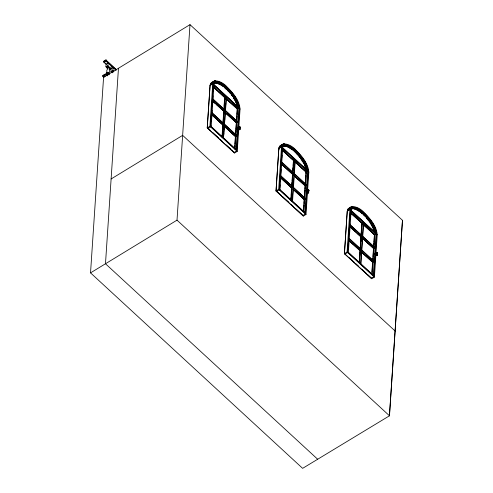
<?xml version="1.0" encoding="UTF-8"?>
<svg xmlns="http://www.w3.org/2000/svg" width="493" height="493" viewBox="0 0 493 493"><rect width="100%" height="100%" fill="white"/><g stroke="black" fill="none" stroke-linecap="round" stroke-linejoin="round"><path stroke-width="0.74" d="M239.37 108.423C238.674 99.654 232.271 92.45 226.182 86.626C223.391 83.927 214.874 77.876 213.414 84.568M211.873 82.559L210.585 83.674L210.061 85.566L207.239 127.89L234.569 153.003L237.244 151.382L240.054 109.052C239.395 100.202 233.041 92.9 227.026 86.879C223.119 82.183 212.6 76.791 210.055 85.566L207.239 127.89L234.532 153.027M308.15 171.49C307.453 162.721 301.05 155.517 294.956 149.687C292.17 146.988 283.648 140.936 282.187 147.635M308.821 172.106C308.174 163.263 301.808 155.967 295.806 149.94C291.899 145.244 281.38 139.852 278.835 148.627L276.012 190.957L303.343 216.07L306.017 214.449L308.834 172.112L281.509 147.006L281.867 145.429L283.081 144.11M376.547 234.163C376.017 226.121 370.311 219.453 364.986 213.857C361.837 210.979 353.623 203.369 350.646 209.753M377.225 234.779C376.578 225.936 370.206 218.639 364.204 212.612C360.297 207.917 349.777 202.524 347.232 211.3L344.41 253.63L371.74 278.742L374.415 277.121L377.231 234.785L349.907 209.679L350.264 208.101L351.478 206.783M116.373 69.655L106.192 60.275L106.161 59.69A10.026 4.85 -47.3 0 0 103.863 61.083L103.616 61.6L106.013 63.831M103.635 77.21L102.526 75.836L104.072 74.554L105.564 73.999L107.264 75.565M106.198 64.324L103.937 62.241L103.986 61.545M104.343 75.984L104.3 76.908L103.518 77.376L189.996 24.65L402.467 220.297L389.482 415.796L302.628 468.35L90.533 272.875L103.635 76.452M103.647 75.478L103.604 76.421M103.937 62.241L105.915 61.04L106.001 60.325L116.182 69.772M107.788 68.73A8.597 3.876 58.9 0 1 106.956 67.942L105.933 66.758L106.1 64.232L108.084 63.036L107.912 65.563L108.935 66.746A8.597 3.876 58.9 0 0 110.05 67.769L111.104 68.502A2.391 1.159 -47.3 0 1 109.267 69.686M107.24 75.897L105.564 73.999M107.295 74.924L107.375 73.66L108.429 74.388A8.597 3.876 58.9 0 1 108.706 74.622M112.244 72.835A8.597 3.876 58.9 0 1 111.966 72.557L110.943 71.38L111.11 68.847L113.094 67.652L112.928 70.179L113.951 71.362M111.104 68.502L111.27 65.976M118.468 68.262L105.484 263.761L317.689 459.254M389.482 415.796L177.012 220.149L189.996 24.65M237.244 151.382L209.913 126.27L212.723 83.939L213.321 81.949L214.301 81.043M213.272 84.439L210.456 126.775L207.787 128.396L207.812 128.007L210.024 130.041M210.967 125.561L210.862 127.083L211.201 126.535L236.073 149.385M211.269 120.982L211.472 117.932M211.978 110.303L211.774 113.353L212.113 112.798L224.407 124.1M212.23 106.488L212.434 103.438M212.736 98.871L212.939 95.821M213.247 91.242L213.451 88.192M211.164 127.015L213.956 85.067M222.01 137.103L222.842 124.612L219.015 121.093M222.922 123.367L223.754 110.876L222.115 109.372M223.834 109.649L224.666 97.158L222.479 95.149M222.195 136.536L222.583 130.725M222.725 128.544L222.965 124.914L211.898 114.74M223.206 121.352L223.588 115.535M223.736 113.359L223.877 111.178L212.81 101.01M224.21 106.174L224.549 101.09M224.691 98.908L224.79 97.46L213.722 87.286M223.304 123.133L224.136 110.642L223.754 110.876M224.216 109.415L225.048 96.924L224.666 97.158M223.009 128.667L223.107 127.194M224.488 106.371L224.586 104.904M224.974 99.019L225.073 97.546M223.588 136.351L223.791 133.301M224.044 129.486L224.297 125.672L235.777 136.222L236.967 135.846L224.672 124.544L224.549 124.92M224.549 121.851L224.753 118.801M225.061 114.228L225.227 111.652M225.566 106.605L225.769 103.555M226.022 99.746L226.139 97.928M226.497 97.103L223.434 138.638M234.582 148.652L235.401 136.339M235.494 134.922L236.326 122.43L226.484 113.39M236.406 121.198L237.238 108.706L226.305 98.662M234.767 148.091L234.908 145.91M235.056 143.728L235.395 138.644M235.679 134.355L235.919 130.719M236.018 129.271L236.406 123.453M236.541 121.364L236.88 116.274M237.022 114.099L237.361 109.008L226.293 98.84M234.914 149.188L235.796 135.932L235.414 136.16L229.948 131.138M235.876 134.688L236.708 122.196L236.326 122.43M236.788 120.97L237.62 108.478L237.238 108.706M236.036 149.872L238.822 107.924M239.506 108.546L236.695 150.883L234.021 152.503L231.833 150.082M239.419 127.293L239.253 129.702L239.58 129.807L239.955 129.505L239.21 129.597L239.506 127.176L240.109 127.219L239.524 127.767L239.506 127.176M239.432 129.302L239.616 127.083M239.506 129.277L239.734 127.015M239.74 129.277L239.851 126.984C236.652 127.465 237.466 130.127 239.598 127.767M239.734 129.77L239.888 126.984M239.832 129.721L239.986 127.003M239.906 129.647L240.06 127.058L237.688 128.427M306.017 214.449L278.687 189.337L281.503 147L278.828 148.621L276.049 190.933L303.343 216.07M282.045 147.506L279.235 189.836L276.561 191.457L276.585 191.074L277.269 191.697M279.79 187.864L279.993 184.813M280.246 180.999L280.449 177.948M280.757 173.363L281.01 169.549M281.263 165.74L281.435 163.158M281.768 158.117L281.971 155.067M282.224 151.252L282.347 149.441M279.944 190.082L282.729 148.134M290.79 200.164L291.616 187.673L290.525 186.668M291.702 186.428L292.528 173.943L292.91 173.709L292.035 186.964M292.663 171.946L293.44 160.219L293.822 159.991L292.996 172.482M290.969 199.603L291.116 197.422M291.258 195.24L291.597 190.156M291.881 185.867L292.127 182.231M292.22 180.783L292.608 174.966M292.793 172.149L293.082 167.786M293.23 165.605L293.569 160.521L282.495 150.353M291.123 200.694L291.998 187.445M292.497 180.949L292.596 179.483M292.213 201.705L294.999 159.917L293.421 160.508M292.546 201.15L295.27 160.163M302.825 215.182L302.801 215.564L305.475 213.944L308.285 171.613M303.411 210.955L304.193 199.227L300.909 196.214M304.273 197.983L305.105 185.491L297.994 178.965M305.185 184.265L306.011 171.774L295.627 162.228M303.589 210.425L303.928 205.341M304.076 203.159L304.317 199.529L293.249 189.355M304.551 195.968L304.939 190.15M305.038 188.702L305.229 185.793L294.161 175.625M305.512 181.516L305.9 175.705M306.042 173.524L306.141 172.075L295.073 161.901M303.743 211.485L304.575 198.993L304.193 199.227M304.606 198.513L305.487 185.263L305.105 185.491M305.518 184.795L306.393 171.539M304.816 212.933L307.601 170.985M308.051 192.788C310.048 191.068 306.683 195.616 308.199 190.353C309.542 189.263 308.156 191.826 308.199 190.353M308.137 192.837L308.316 190.206M308.242 192.868L308.433 190.119M308.279 192.874L308.513 190.076M308.396 192.868L308.63 190.045L306.43 191.376L306.831 191.814M308.47 192.849L308.667 190.045M308.575 192.8L308.766 190.064L306.455 191.463M308.68 192.708L308.858 190.15L306.498 191.543M374.415 277.121L347.084 252.009L349.901 209.673L347.226 211.294L344.447 253.605L371.74 278.742M350.443 210.178L347.633 252.508L344.958 254.129L344.983 253.747L345.667 254.37M350.585 210.308L350.634 209.845M348.292 249.008L348.496 245.958M348.797 241.385L348.921 239.567M349.303 233.75L349.506 230.699M349.814 226.121L350.184 224.993L362.484 236.313L361.289 236.671L349.833 225.831M349.864 225.369L349.962 223.84M350.27 219.268L350.468 216.217M348.341 252.755L351.127 210.807M359.187 262.837L360.013 250.345L360.395 250.117L359.52 263.373L360.673 263.57M360.149 248.343L360.931 236.615L361.314 236.381L360.482 248.873M361.061 234.619L361.837 222.891L358.559 219.878M359.366 262.276L359.656 257.913M359.754 256.459L360.143 250.647L348.526 239.974M360.284 248.54L360.617 243.456M360.765 241.274L361.055 236.911L349.987 226.743M361.24 234.095L361.628 228.277M361.726 226.829L361.967 223.193L350.893 213.025M361.394 235.155L362.219 222.663L361.837 222.891M360.556 248.774L360.654 247.301M361.042 241.416L361.141 239.949M360.611 264.377L363.396 222.589M360.944 263.823L363.668 222.836M371.223 277.855L371.198 278.237L373.873 276.616L376.683 234.286M371.759 274.391L372.579 262.073M372.671 260.655L373.503 248.164L363.113 238.624M373.583 246.938L374.415 234.446L363.483 224.401M372.086 271.649L372.474 265.832M372.616 263.656L372.714 262.202L361.646 252.028M372.856 260.088L372.948 258.64M373.096 256.459L373.435 251.375M373.768 246.371L373.959 243.468M374.058 242.014L374.44 236.202M372.092 274.921L372.973 261.666L372.591 261.9L365.479 255.368M373.004 261.185L373.885 247.936L373.503 248.164M373.965 246.703L374.797 234.212M373.213 275.605L375.999 233.657M376.449 255.46C376.276 254.431 377.897 255.559 376.535 255.516C375.235 249.218 378.636 254.986 376.621 252.989M376.535 255.516L376.714 252.878M376.64 255.54L376.831 252.792M376.677 255.547L376.948 252.736M376.794 255.54L377.028 252.718L374.828 254.049L375.228 254.487M376.905 255.51L377.065 252.718M377.003 255.454L377.163 252.736L374.853 254.135M377.096 255.356L377.268 252.854L374.729 254.376L374.557 253.877L375.389 254.69L374.674 253.809M389.421 415.827L402.467 220.297M240.103 127.256L237.626 128.735L237.398 128.125L238.267 128.883L237.626 128.735M377.281 252.995L374.729 254.376M238.107 128.728L237.534 128.044M307.022 191.993C306.689 192.627 305.796 190.224 307.04 191.851M306.43 191.376L306.991 192.017M306.868 191.777L306.874 192.085M374.828 254.049L375.265 254.45M106.47 71.46L107.419 69.02M107.123 67.726L107.332 67.276M106.568 72.964L106.808 72.434M106.938 72.6C107.308 71.349 109.261 72.705 109.323 73.623M106.827 74.277L107.474 73.765L108.922 74.653M109.81 69.02L109.384 69.544M109.97 68.983C110.598 67.405 106.433 65.427 107.135 67.769M112.145 72.249L113.18 71.898M377.262 253.075L374.803 254.468M237.361 128.186L237.718 128.248M375.407 254.678L374.698 254.074M347.269 211.287L347.953 209.155L349.531 208.132M226.497 97.09L226.121 98.218L237.601 108.768L238.791 108.392L213.925 85.535M280.751 176.426L280.874 176.056L293.175 187.358L291.597 187.962M361.72 250.654L361.844 250.284L374.144 261.58L372.566 262.19L361.634 252.145M375.29 254.745L374.926 254.591M279.642 190.15L279.975 189.602L304.847 212.452M294.038 174.245L294.37 173.696L306.671 184.998M362.435 236.917L362.768 236.369L375.068 247.671M361.523 250.641L361.856 250.087L374.156 261.389M377.12 253.316L375.167 254.48M107.184 67.516L108.515 67.43L109.773 68.86M109.927 68.287L110.007 68.866L109.101 69.544M106.636 72.73L107.757 72.563M106.993 72.416L107.875 72.286L109.212 73.365M106.882 74.092L107.757 73.962L108.916 74.776M112.194 72.138L113.174 71.996M211.25 82.904L212.526 82.368M280.03 145.971L281.817 145.373M284.036 145.33L283.13 146.162L282.631 147.635L307.749 170.714C307.121 163.83 302.511 158.043 298.099 153.027C294.185 149.527 288.343 142.526 282.618 146.199M348.428 208.644L350.215 208.046M352.433 208.003L351.527 208.835L351.028 210.308L376.147 233.386C375.518 226.503 370.909 220.716 366.496 215.7C362.583 212.2 356.741 205.199 351.016 208.872M111.11 178.971L182.644 135.359L395.158 331.05M90.533 272.875L177.012 220.149M210.924 83.206L214.726 80.864M210.647 83.57L215.201 80.747M214.11 81.659L215.712 80.692M210.419 83.983L213.093 82.368M210.246 84.457L212.921 82.836M210.123 84.987L212.797 83.366M215.651 82.103L214.35 83.101L213.851 84.568L238.976 107.653C238.094 99.678 232.462 93.097 226.977 87.637C224.253 85.24 221.265 82.775 217.623 82.011C215.959 81.431 213.451 83.366 214.769 82.787M210.049 85.56L212.729 83.946L240.048 109.045M213.537 83.416L214.708 82.738M214.48 82.966L216.082 81.992M214.954 82.91L216.556 81.943M214.862 83.095L215.798 83.064M215.225 82.732L215.626 82.633L214.991 82.75M215.466 82.916L217.074 81.943M215.724 82.732C226.49 85.529 234.514 96.437 237.688 106.796M215.983 82.75L216.409 82.695M216.02 82.978L217.623 82.011M216.254 82.787L216.686 82.744M216.532 82.836L216.969 82.806M216.606 83.101L218.208 82.128M216.821 82.898L217.265 82.879M217.567 82.966L217.111 82.972M217.758 82.953L218.824 82.306M217.875 83.064L223.532 86.374M217.869 83.508L219.471 82.541M218.541 83.798L220.149 82.824M219.243 84.137L220.846 83.169M219.964 84.531L221.567 83.563M220.704 84.981L222.306 84.007M221.456 85.474L223.064 84.5M222.226 86.016L223.828 85.042M223.009 86.602L224.611 85.634M223.908 86.682L229.948 92.641M224.099 87.045L225.393 86.263M224.432 87.994L226.188 86.934M225.677 88.426L226.977 87.637M226.01 89.449L227.766 88.383M227.205 89.899L228.549 89.159M227.717 90.934L229.325 89.96M228.481 91.766L230.089 90.792M229.233 92.616L230.835 91.643M230.299 93.066L232.314 95.679M229.96 93.485L231.568 92.518M222.842 124.612L223.224 124.378L222.343 137.633L223.495 137.837L226.219 96.85L224.635 97.552L213.444 87.267M231.205 94.052L232.277 93.405M231.359 95.272L232.961 94.305M232.554 95.858L233.627 95.211M232.628 96.123L232.936 96.566M233.189 96.77L234.255 96.123M233.238 97.01L234.878 99.666M233.257 98.008L234.859 97.041M233.824 98.92L235.426 97.953M234.354 99.832L235.962 98.859M235.118 100.104L235.352 100.535M234.853 100.726L236.455 99.752M235.58 100.966L236.375 102.649M235.303 101.613L236.911 100.64M235.722 102.482L237.324 101.509M236.548 103.062L237.466 105.755M236.622 103.006L237.694 102.359M224.118 110.931L212.637 100.387L213.013 99.259L225.307 110.574L223.736 111.165L212.803 101.12M223.877 111.178L216.452 104.584M236.418 104.152L238.02 103.179M236.695 104.954L238.298 103.98M236.93 105.724L238.532 104.75M237.552 106.106L237.534 106.889M237.115 106.457L238.717 105.49M237.786 106.833L238.852 106.186M237.219 108.996L237.601 108.768M237.361 109.008L226.016 98.816M207.239 127.89L209.913 126.27M208.496 128.636L208.878 128.402M223.206 124.667L211.725 114.123L212.101 112.996L224.395 124.291L222.824 124.902L211.891 114.857M222.965 124.914L211.62 114.721M225.584 110.808L237.879 122.128L236.307 122.714L224.826 112.17M237.367 128.279L237.601 128.162M237.718 128.476L240.079 127.083L237.552 128.642M237.712 128.821L239.573 127.687M237.983 129.012L238.267 128.821M235.777 136.222L235.395 136.45L223.914 125.906M279.697 146.273L283.506 143.931M281.3 145.429L283.974 143.808M279.42 146.631L282.095 145.01M282.89 144.726L284.492 143.753M279.192 147.05L281.867 145.429M279.02 147.524L281.694 145.903M278.902 148.048L281.577 146.427M282.723 146.125L284.424 145.164M283.259 146.027L284.862 145.059M283.161 146.187L283.549 146.076M283.543 145.848C294.882 147.53 303.75 159.843 306.363 170.282M283.198 146.298L285.336 145.004M284.849 146.174L283.888 146.168M283.771 145.817L284.399 145.694M283.709 146.304L285.848 145.01M284.245 145.786L284.917 145.725M284.763 145.817L285.182 145.755M284.794 146.045L286.402 145.071M285.034 145.848L285.459 145.805M285.311 145.897L285.749 145.866M285.379 146.162L286.981 145.195M285.595 145.959L286.045 145.94M285.891 146.033L286.341 146.027M286.532 146.014L287.604 145.367M286.649 146.131L286.193 146.119M286.969 146.242L287.616 146.513M286.643 146.575L288.251 145.601M287.85 146.538L288.923 145.891M287.949 146.667L293.027 150.02M288.017 147.204L289.619 146.23M288.738 147.598L290.34 146.624M289.477 148.042L291.08 147.068M290.235 148.535L291.838 147.567M291.006 149.077L292.608 148.11M291.782 149.669L293.384 148.695M294.173 149.324L292.916 150.149L293.452 150.377M294.962 149.995L293.662 150.784L298.364 155.283M294.457 151.493L295.751 150.704M295.221 152.214L296.539 151.45M295.985 152.966L297.328 152.22M296.496 154.001L298.099 153.027M297.261 154.827L298.863 153.853M298.006 155.683L299.615 154.71M298.721 155.702L300.44 157.859M298.74 156.552L300.342 155.578M293.569 160.521L282.224 150.328M299.448 157.44L301.05 156.466M300.668 158.013L301.741 157.366M300.773 158.302L301.408 159.184M300.798 159.245L302.4 158.278M301.716 159.627L303.405 162.289M301.433 160.157L303.035 159.19M302.03 161.075L303.639 160.102M302.597 161.987L304.206 161.014M303.67 162.567L304.736 161.92M303.651 162.727L303.898 163.165M304.163 163.466L305.229 162.819M304.132 163.602L304.816 165.395M304.619 164.354L305.685 163.701M304.495 165.543L306.098 164.57M305.155 165.716L305.327 166.123M304.865 166.394L306.473 165.42M292.891 173.998L281.417 163.448L281.786 162.32L294.087 173.635L292.509 174.226L281.035 163.682M305.494 166.529L305.765 167.799M305.192 167.219L306.794 166.246M305.469 168.014L307.077 167.047M306.036 168.082L306.313 169.949M305.703 168.785L307.312 167.811M305.888 169.524L307.496 168.551M306.56 169.9L307.632 169.253M306.646 170.56L307.718 169.912M306.658 170.732L307.731 170.085M306.664 170.948L307.743 170.307M305.993 172.063L307.57 171.453L282.699 148.603L282.323 149.73L293.803 160.274M306.141 172.075L294.796 161.883M276.012 190.957L278.687 189.337M305.463 185.547L293.988 175.003L294.358 173.875L306.658 185.189L305.081 185.781L294.148 175.736M305.229 185.793L293.883 175.6M306.369 191.752L308.871 190.181M306.443 191.839L308.883 190.286M306.529 191.919L308.864 190.403M306.609 191.987L308.778 190.563M304.169 199.517L305.746 198.907L293.446 187.611L293.076 188.739L304.551 199.283M304.317 199.529L292.971 189.337M348.095 208.946L351.903 206.604M349.697 208.101L352.372 206.481M347.818 209.303L350.492 207.682M351.287 207.399L352.889 206.425M347.596 209.722L350.264 208.101M347.417 210.197L350.092 208.576M347.3 210.721L349.975 209.1M351.293 208.699L352.828 207.836M351.657 208.699L353.259 207.732M352.168 208.49L352.797 208.366L351.947 208.521M352.131 208.65L353.734 207.676M352.033 208.829L352.97 208.798M352.643 208.656L354.245 207.682M352.896 208.471C363.668 211.263 371.685 222.17 374.865 232.53M353.161 208.49L353.58 208.428M353.191 208.718L354.8 207.744M353.432 208.521L353.863 208.477M353.709 208.57L354.147 208.539M353.777 208.835L355.385 207.867M353.992 208.631L354.442 208.613M354.288 208.705L354.738 208.699M354.929 208.687L356.001 208.04M354.59 208.792L355.046 208.804M354.898 208.896L355.367 208.915M355.04 209.248L356.649 208.274M355.213 209.007L355.687 209.044M356.014 209.186L355.533 209.137M356.254 209.211L357.32 208.564M356.347 209.34L357.031 209.685M356.414 209.876L358.023 208.903M357.382 209.87L359.945 211.54M357.135 210.271L358.738 209.297M357.875 210.714L359.483 209.747M358.633 211.214L360.235 210.24M359.403 211.75L361.005 210.782M360.321 211.817L362.854 214.165L364.154 213.377M360.18 212.341L361.782 211.368M361.314 212.822L362.571 211.996M361.603 213.734L363.359 212.668M363.618 214.886L364.943 214.122M363.643 214.905L364.154 215.164M364.912 215.934L364.537 215.546M364.58 215.589L365.726 214.893M365.288 216.322L369.491 221.412M364.894 216.673L366.496 215.7M366.194 217.179L367.26 216.532M366.404 218.356L368.012 217.382M367.137 219.225L368.739 218.251M363.396 222.577L361.819 223.181L350.887 213.136M361.967 223.193L350.622 213.001M367.846 220.112L369.448 219.138M368.536 221.012L370.138 220.038M369.732 221.597L370.798 220.95M369.805 221.856L373.891 229.202M369.83 222.83L371.432 221.862M370.428 223.748L372.036 222.774M371.001 224.66L372.603 223.686M371.531 225.566L373.133 224.592M372.024 226.466L373.632 225.492M372.48 227.347L374.082 226.379M372.893 228.216L374.501 227.242M373.263 229.066L374.871 228.093M360.907 236.899L361.289 236.671M361.055 236.911L349.71 226.725M375.198 228.918L373.891 229.695L374.433 230.755M373.873 230.687L375.475 229.72M374.544 231.125L374.803 232.191M374.637 231.137L375.709 230.484M374.286 232.197L375.894 231.223M374.957 232.573L376.03 231.926M374.772 234.502L374.39 234.736L362.916 224.186L363.298 223.958L374.772 234.502L375.968 234.126M344.41 253.63L347.084 252.009M360.377 250.407L348.902 239.857L349.272 238.729L361.572 250.031L359.995 250.635L349.062 240.59M360.143 250.647L348.797 240.455M373.484 248.454L375.056 247.85M374.538 253.981L374.853 253.809M374.896 254.215L377.256 252.823M375.161 254.745L375.444 254.591M372.714 262.202L361.369 252.009M103.949 61.563L106.001 60.325M102.501 76.168L105.545 74.332M104.368 75.891L104.424 75.01L105.557 76.051M283.081 145.94L283.481 145.805M351.478 208.613L351.879 208.477M107.067 72.348L106.365 72.958L106.833 74.042L108.922 74.856M283.333 145.897L283.925 145.725M351.731 208.57L352.322 208.397M282.045 145.355L280.683 145.601L279.395 146.717L278.872 148.609L279.371 149.126M351.712 208.767L352.187 208.736M283.395 146.168L283.789 146.064M107.548 67.301L109.446 68.28M106.913 72.397L107.394 72.348M215.472 82.725L216.137 82.658M352.649 208.459L353.315 208.397M107.283 72.403L108.565 72.853L109.643 74.061M107.172 74.012L108.503 74.585M113.556 71.534L112.201 71.356L112.151 72.385M107.708 72.502L108.608 72.97M218.559 83.97L218.904 84.137M108.559 72.976L109.027 73.303M350.591 210.209L376.547 234.058M213.42 84.476L239.376 108.324M375.968 234.138L351.096 211.275L350.726 212.403L362.201 222.953M294.9 161.285L306.375 171.829M213.549 86.663L225.03 97.213M354.732 216.365L356.92 218.374M283.604 151.178L287.431 154.697M290.161 157.205L292.349 159.214M362.922 224.075L374.538 234.748L363.193 224.555M214.276 87.612L215.922 89.122M218.652 91.63L220.839 93.639M350.196 224.814L362.497 236.116M281.799 162.142L294.099 173.444M362.756 236.548L375.056 247.862M213.025 99.081L225.319 110.383M225.597 110.635L237.891 121.931M364.241 239.16L365.331 240.165M362.386 237.675L373.867 248.219M228.16 114.431L229.251 115.436M351.651 227.895L355.471 231.414M357.659 233.423L360.395 235.931M364.222 239.45L365.313 240.455M351.638 228.074L355.465 231.593M357.647 233.602L360.383 236.11M225.209 111.936L236.689 122.486M281.595 163.892L285.422 167.41M287.062 168.914L290.888 172.433M294.715 175.952L295.812 176.956M362.558 238.298L373.626 248.466L362.552 238.409M213.37 101.33L214.461 102.334M215.552 103.345L219.379 106.858M281.041 163.565L292.657 174.239L281.312 164.052M224.833 112.059L236.449 122.732L225.104 112.54M212.532 100.985L215.33 103.555M349.284 238.538L361.585 249.84M280.887 175.865L293.187 187.167M293.458 187.414L305.759 198.716M224.685 124.353L236.985 135.655M231.618 132.167L232.714 133.172M302.585 197.237L303.676 198.241M361.474 251.412L372.948 261.956M280.505 177.184L291.979 187.734M283.432 179.951L288.898 184.974M296.552 192.005L298.74 194.014M302.56 197.527L303.657 198.531M349.081 240.301L353.456 244.318M355.096 245.828L358.922 249.341M362.201 252.354L363.84 253.864M213.013 115.38L217.388 119.398M219.028 120.902L222.306 123.916M225.584 126.929L227.772 128.938M231.599 132.457L232.696 133.461M280.683 177.628L288.886 185.165M296.539 192.196L299.269 194.704M212.458 115.066L217.924 120.089M225.572 127.12L227.76 129.129M223.921 125.789L235.537 136.462L224.192 126.27M280.671 177.807L291.745 187.975L280.955 178.3M348.372 252.274L373.244 275.125M347.657 252.126L373.897 276.234M279.26 189.454L305.5 213.561M210.486 126.387L236.72 150.494M349.432 257.833L354.467 262.461M355.589 263.484L358.38 266.054M361.739 269.141L366.774 273.763M367.889 274.792L370.539 277.226M278.237 192.59L281.035 195.16M282.711 196.701L288.867 202.358M291.104 204.41L293.341 206.468M296.139 209.038L302.141 214.554M212.816 132.611L218.411 137.75M220.088 139.291L222.325 141.349M226.244 144.942L230.718 149.059M105.915 61.04L116.102 70.425M364 215.256L364.426 215.681M107.757 68.847L107.166 67.886M108.922 73.272L109.378 73.679M109.464 67.621L109.742 67.954L109.126 67.307L110.007 68.866M109.656 68.484L109.803 69.119M107.283 68.268L107.129 67.633M106.617 73.13L106.753 73.586M109.36 70.031L109.865 72.705M106.95 72.477L106.969 72.835M106.58 72.841L106.611 73.26M112.928 70.179A2.391 1.159 -47.3 0 1 110.943 71.38M107.918 65.563A2.391 1.159 -47.3 0 1 105.933 66.765M105.718 74.529A2.391 1.159 -47.3 0 1 107.375 73.654M306.492 191.309L306.862 191.746L306.529 191.321"/></g></svg>
